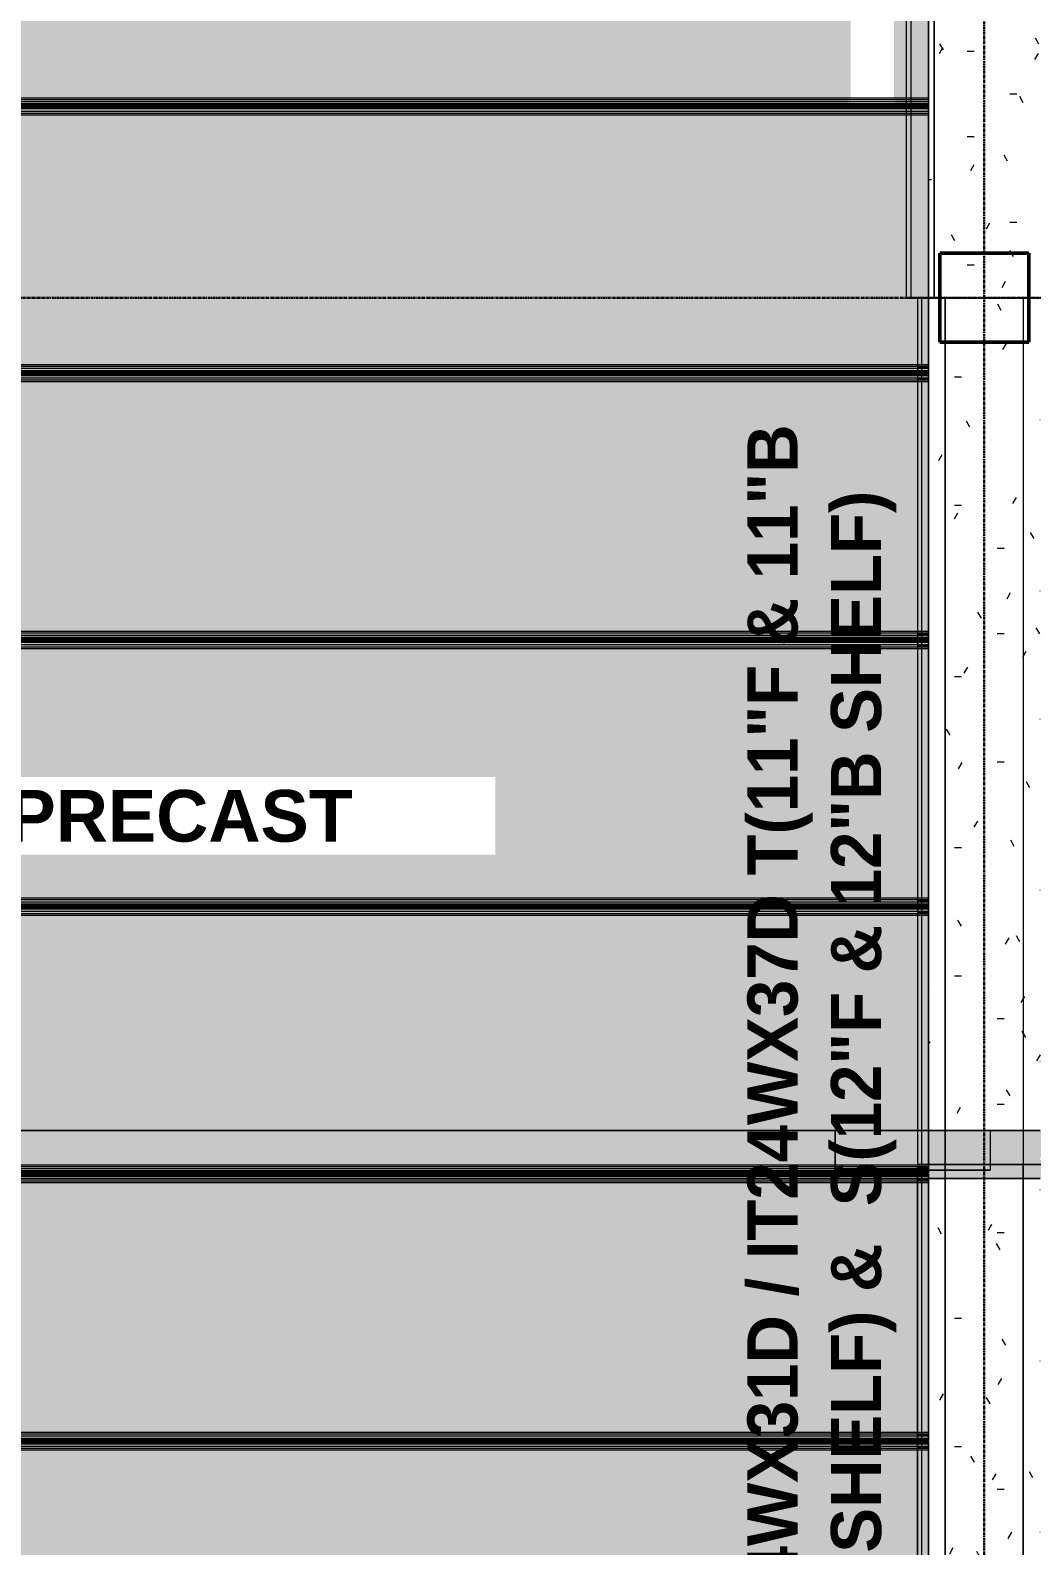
# Model space of a CAD drawing. Header units: inches. Extents: x -4126 to 593, y 9773 to 12297.
# Drawn here: x -3652.5 to -3472.8, y 9943.2 to 10215.2 of the extents above; entities that cross this region are included whole.
import ezdxf

# ---------------------------------------------------------------- set-up
doc = ezdxf.new("R2010")
doc.units = ezdxf.units.IN
doc.header["$MEASUREMENT"] = 0
doc.linetypes.add('Grid Line 1_2_', pattern=[0.875, 0.5, -0.125, 0.125, -0.125])
for name, color, linetype, lineweight in [('A-WALL', 113, 'Continuous', 13), ('G-ANNO-DIMS', 111, 'Continuous', 9), ('S-BEAM', 12, 'Continuous', 9), ('S-BEAM-IDEN', 2, 'Continuous', 30), ('S-COLS', 52, 'Continuous', 9), ('S-GRID', 1, 'Continuous', 9)]:
    doc.layers.add(name, color=color, linetype=linetype, lineweight=lineweight)
doc.styles.add('Arial_B', font='arialbd.ttf', dxfattribs={"height": 9.285714})
doc.styles.add('Century Gothic_B', font='GOTHICB.TTF', dxfattribs={"height": 9})
pattern_1 = [(270, (-10317.189, -3481.324), (7.68, -30.72), [1.267, -21.773, 1.267, -21.773, -122.88]), (270, (-10317.189, -3481.324), (7.68, -30.72), [-46.08, 1.267, -44.813, 1.267, -21.773, -53.76]), (270, (-10317.189, -3481.324), (7.68, -30.72), [-115.2, 1.267, -14.093, 1.267, -37.133]), (30, (-10313.349, -3492.844), (22.7643004, 22.011075), [1.267, -21.773, 1.267, -21.773, -122.88]), (30, (-10313.349, -3492.844), (22.7643004, 22.011075), [-46.08, 1.267, -44.813, 1.267, -21.773, -53.76]), (30, (-10313.349, -3492.844), (22.7643004, 22.011075), [-115.2, 1.267, -14.093, 1.267, -37.133]), (150, (-10297.989, -3496.684), (-30.4443004, 8.708925), [1.267, -21.773, 1.267, -21.773, -122.88]), (150, (-10297.989, -3496.684), (-30.4443004, 8.708925), [-46.08, 1.267, -44.813, 1.267, -21.773, -53.76]), (150, (-10297.989, -3496.684), (-30.4443004, 8.708925), [-115.2, 1.267, -14.093, 1.267, -37.133])]
pattern_2 = [(0, (0, 0), (30.72, 7.68), [1.267, -21.773, 1.267, -21.773, -122.88]), (0, (0, 0), (30.72, 7.68), [-46.08, 1.267, -44.813, 1.267, -21.773, -53.76]), (0, (0, 0), (30.72, 7.68), [-115.2, 1.267, -14.093, 1.267, -37.133]), (120, (11.52, 3.84), (-22.011075, 22.7643004), [1.267, -21.773, 1.267, -21.773, -122.88]), (120, (11.52, 3.84), (-22.011075, 22.7643004), [-46.08, 1.267, -44.813, 1.267, -21.773, -53.76]), (120, (11.52, 3.84), (-22.011075, 22.7643004), [-115.2, 1.267, -14.093, 1.267, -37.133]), (240, (15.36, 19.2), (-8.708925, -30.4443004), [1.267, -21.773, 1.267, -21.773, -122.88]), (240, (15.36, 19.2), (-8.708925, -30.4443004), [-46.08, 1.267, -44.813, 1.267, -21.773, -53.76]), (240, (15.36, 19.2), (-8.708925, -30.4443004), [-115.2, 1.267, -14.093, 1.267, -37.133])]

# ---------------------------------------------------------------- blocks, each defined once
blk = doc.blocks.new('CTR - 1st Phase - Shell_rvt-1-FRAMING PLAN - 1ST FLOOR')
at = {"layer": 'A-WALL', "lineweight": 5, "transparency": 33554585}
h = blk.add_hatch(color=13, dxfattribs=at)
h.paths.add_polyline_path([(-3531.71, 10009.09), (-3493.32, 10009.09), (-3493.32, 10009.49), (-3770.72, 10009.49), (-3770.72, 10009.09)], flags=0)
h.paths.add_polyline_path([(-3819.32, 10009.09), (-3808.75, 10009.09), (-3808.75, 10009.49), (-3819.32, 10009.49)], flags=0)
h.paths.add_polyline_path([(-3531.71, 10010.44), (-3493.32, 10010.44), (-3493.32, 10010.59), (-3508.12, 10010.59), (-3508.12, 10010.87), (-3770.72, 10010.87), (-3770.72, 10010.44)], flags=0)
h.paths.add_polyline_path([(-3819.32, 10010.44), (-3808.75, 10010.44), (-3808.75, 10010.87), (-3819.32, 10010.87)], flags=0)
h.paths.add_polyline_path([(-3808.75, 10011.26), (-3808.75, 10017.71), (-3819.32, 10017.71), (-3819.32, 10011.26)], flags=0)
h.paths.add_polyline_path([(-3508.12, 10011.26), (-3508.12, 10017.71), (-3770.72, 10017.71), (-3770.72, 10011.26), (-3531.71, 10011.26)], flags=0)
h.paths.add_polyline_path([(-3253.46, 10011.98), (-3252.14, 10011.98), (-3252.14, 10012.41), (-3253.46, 10012.41)], flags=0)
h.paths.add_polyline_path([(-3405.42, 10011.98), (-3405.42, 10012.41), (-3469.32, 10012.41), (-3469.32, 10011.98)], flags=0)
h.paths.add_polyline_path([(-3367.4, 10011.98), (-3289.59, 10011.98), (-3289.59, 10012.41), (-3367.4, 10012.41)], flags=0)
h.paths.add_polyline_path([(-3214.11, 10011.98), (-3169.52, 10011.98), (-3169.52, 10012.41), (-3214.11, 10012.41)], flags=0)
h.paths.add_polyline_path([(-2772.51, 10011.98), (-2746.16, 10011.98), (-2746.16, 10012.41), (-2772.51, 10012.41)], flags=0)
h.paths.add_polyline_path([(-2696.32, 10011.98), (-2696.32, 10012.41), (-2718.29, 10012.41), (-2718.29, 10011.98), (-2704.32, 10011.98)], flags=0)
h.paths.add_polyline_path([(-2641.24, 10011.98), (-2641.24, 10012.41), (-2656.32, 10012.41), (-2656.32, 10011.98), (-2641.82, 10011.98)], flags=0)
h.paths.add_polyline_path([(-2810.54, 10011.98), (-2810.54, 10012.41), (-2810.91, 10012.41), (-2810.91, 10011.98)], flags=0)
h.paths.add_polyline_path([(-2984.66, 10011.98), (-2886.39, 10011.98), (-2886.39, 10012.41), (-2984.66, 10012.41)], flags=0)
h.paths.add_polyline_path([(-3141.65, 10011.98), (-3131.6, 10011.98), (-3131.6, 10012.41), (-3141.65, 10012.41)], flags=0)
h.paths.add_polyline_path([(-3020.79, 10011.98), (-3020.79, 10012.41), (-3022.11, 10012.41), (-3022.11, 10011.98)], flags=0)
h.paths.add_polyline_path([(-3060.14, 10011.98), (-3060.14, 10012.41), (-3103.72, 10012.41), (-3103.72, 10011.98)], flags=0)
h.paths.add_polyline_path([(-2848.94, 10011.98), (-2848.94, 10012.41), (-2850.26, 10012.41), (-2850.26, 10011.98)], flags=0)
h.paths.add_polyline_path([(-3289.59, 10012.8), (-3289.59, 10017.71), (-3367.4, 10017.71), (-3367.4, 10012.8)], flags=0)
h.paths.add_polyline_path([(-3214.11, 10012.8), (-3169.52, 10012.8), (-3169.52, 10017.71), (-3214.11, 10017.71)], flags=0)
h.paths.add_polyline_path([(-3405.42, 10012.8), (-3405.42, 10017.71), (-3469.32, 10017.71), (-3469.32, 10012.8)], flags=0)
h.paths.add_polyline_path([(-3252.14, 10012.8), (-3252.14, 10017.71), (-3253.46, 10017.71), (-3253.46, 10012.8)], flags=0)
h.paths.add_polyline_path([(-3060.14, 10012.8), (-3060.14, 10017.71), (-3103.72, 10017.71), (-3103.72, 10012.8)], flags=0)
h.paths.add_polyline_path([(-2656.32, 10012.8), (-2641.24, 10012.8), (-2641.24, 10017.09), (-2641.82, 10017.09), (-2641.82, 10017.71), (-2656.32, 10017.71)], flags=0)
h.paths.add_polyline_path([(-2696.32, 10012.8), (-2696.32, 10017.71), (-2704.32, 10017.71), (-2704.32, 10017.59), (-2713.82, 10017.59), (-2713.82, 10017.71), (-2718.29, 10017.71), (-2718.29, 10012.8), (-2704.32, 10012.8)], flags=0)
h.paths.add_polyline_path([(-2772.51, 10012.8), (-2746.16, 10012.8), (-2746.16, 10017.71), (-2772.51, 10017.71)], flags=0)
h.paths.add_polyline_path([(-3020.79, 10012.8), (-3020.79, 10017.71), (-3022.11, 10017.71), (-3022.11, 10012.8)], flags=0)
h.paths.add_polyline_path([(-3141.65, 10012.8), (-3131.6, 10012.8), (-3131.6, 10017.71), (-3141.65, 10017.71)], flags=0)
h.paths.add_polyline_path([(-2810.91, 10012.8), (-2810.54, 10012.8), (-2810.54, 10017.71), (-2810.91, 10017.71)], flags=0)
h.paths.add_polyline_path([(-2886.39, 10012.8), (-2886.39, 10017.71), (-2984.66, 10017.71), (-2984.66, 10012.8)], flags=0)
h.paths.add_polyline_path([(-2850.26, 10012.8), (-2848.94, 10012.8), (-2848.94, 10017.71), (-2850.26, 10017.71)], flags=0)
h = blk.add_hatch(color=13, dxfattribs=at)
h.paths.add_polyline_path([(-3508.12, 10010.59), (-3493.32, 10010.59), (-3493.32, 10010.87), (-3508.12, 10010.87)], flags=0)
h.paths.add_polyline_path([(-3493.32, 10011.26), (-3493.32, 10017.71), (-3508.12, 10017.71), (-3508.12, 10011.26)], flags=0)
h = blk.add_hatch(color=13, dxfattribs=at)
h.paths.add_polyline_path([(-3493.32, 10009.09), (-3491.32, 10009.09), (-3491.32, 10009.49), (-3493.32, 10009.49)], flags=0)
h.paths.add_polyline_path([(-3493.32, 10010.44), (-3491.32, 10010.44), (-3491.32, 10010.59), (-3493.32, 10010.59)], flags=0)
h.paths.add_polyline_path([(-3469.32, 10011.98), (-3469.32, 10012.41), (-3471.32, 10012.41), (-3471.32, 10011.98), (-3470.11, 10011.98)], flags=0)
h.paths.add_polyline_path([(-3469.32, 10012.8), (-3469.32, 10017.71), (-3471.32, 10017.71), (-3471.32, 10012.8), (-3470.11, 10012.8)], flags=0)
h = blk.add_hatch(color=13, dxfattribs=at)
h.paths.add_polyline_path([(-3471.32, 10009.09), (-3471.32, 10017.71), (-3480.25, 10017.71), (-3480.25, 10010.59), (-3491.32, 10010.59), (-3491.32, 10010.02), (-3493.32, 10010.02), (-3493.32, 10009.9), (-3491.32, 10009.86), (-3491.32, 10009.09)], flags=0)
h.paths.add_polyline_path([(-3144.32, 10009.09), (-3144.32, 10010.59), (-3164.32, 10010.59), (-3164.32, 10009.09)], flags=0)
h = blk.add_hatch(color=13, dxfattribs=at)
h.paths.add_polyline_path([(-3493.32, 10010.59), (-3491.32, 10010.59), (-3491.32, 10010.87), (-3493.32, 10010.87)], flags=0)
h.paths.add_polyline_path([(-3492.54, 10011.26), (-3491.32, 10011.26), (-3491.32, 10017.71), (-3493.32, 10017.71), (-3493.32, 10011.26)], flags=0)
for points in [[(-3480.25, 10010.59), (-3480.25, 10017.71), (-3491.32, 10017.71), (-3491.32, 10010.59)], [(-3493.32, 10010.87), (-3493.32, 10011.26), (-3508.12, 10011.26), (-3508.12, 10010.87)], [(-3493.32, 10010.87), (-3491.32, 10010.87), (-3491.32, 10011.26), (-3493.32, 10011.26)]]:
    blk.add_hatch(color=13, dxfattribs=at).paths.add_polyline_path(points, flags=0)
h = blk.add_hatch(color=13, dxfattribs=at)
h.paths.add_polyline_path([(-3819.32, 10010.87), (-3808.75, 10010.87), (-3808.75, 10011.26), (-3819.32, 10011.26)], flags=0)
h.paths.add_polyline_path([(-3770.72, 10010.87), (-3508.12, 10010.87), (-3508.12, 10011.26), (-3770.72, 10011.26)], flags=0)
h.paths.add_polyline_path([(-3169.52, 10012.41), (-3169.52, 10012.8), (-3214.11, 10012.8), (-3214.11, 10012.41)], flags=0)
h.paths.add_polyline_path([(-3469.32, 10012.41), (-3405.42, 10012.41), (-3405.42, 10012.8), (-3469.32, 10012.8)], flags=0)
h.paths.add_polyline_path([(-3367.4, 10012.41), (-3289.59, 10012.41), (-3289.59, 10012.8), (-3367.4, 10012.8)], flags=0)
h.paths.add_polyline_path([(-3253.46, 10012.41), (-3252.14, 10012.41), (-3252.14, 10012.8), (-3253.46, 10012.8)], flags=0)
h.paths.add_polyline_path([(-2810.91, 10012.41), (-2810.54, 10012.41), (-2810.54, 10012.8), (-2810.91, 10012.8)], flags=0)
h.paths.add_polyline_path([(-2713.82, 10012.41), (-2696.32, 10012.41), (-2696.32, 10012.8), (-2718.29, 10012.8), (-2718.29, 10012.41)], flags=0)
h.paths.add_polyline_path([(-2746.16, 10012.41), (-2746.16, 10012.8), (-2772.51, 10012.8), (-2772.51, 10012.41)], flags=0)
h.paths.add_polyline_path([(-2848.94, 10012.41), (-2848.94, 10012.8), (-2850.26, 10012.8), (-2850.26, 10012.41)], flags=0)
h.paths.add_polyline_path([(-2984.66, 10012.41), (-2886.39, 10012.41), (-2886.39, 10012.8), (-2984.66, 10012.8)], flags=0)
h.paths.add_polyline_path([(-3022.11, 10012.41), (-3020.79, 10012.41), (-3020.79, 10012.8), (-3022.11, 10012.8)], flags=0)
h.paths.add_polyline_path([(-2656.32, 10012.41), (-2641.24, 10012.41), (-2641.24, 10012.8), (-2656.32, 10012.8)], flags=0)
h.paths.add_polyline_path([(-3060.14, 10012.41), (-3060.14, 10012.8), (-3103.72, 10012.8), (-3103.72, 10012.41)], flags=0)
h.paths.add_polyline_path([(-3131.6, 10012.41), (-3131.6, 10012.8), (-3141.65, 10012.8), (-3141.65, 10012.41)], flags=0)
h = blk.add_hatch(color=13, dxfattribs=at)
h.paths.add_polyline_path([(-3141.65, 10009.09), (-3060.14, 10009.09), (-3060.14, 10011.98), (-3103.72, 10011.98), (-3103.72, 10010.59), (-3131.6, 10010.59), (-3131.6, 10011.98), (-3141.65, 10011.98), (-3141.65, 10010.59), (-3142.32, 10010.59), (-3142.32, 10009.09)], flags=0)
h.paths.add_polyline_path([(-3367.4, 10009.09), (-3289.59, 10009.09), (-3289.59, 10011.98), (-3367.4, 10011.98), (-3367.4, 10011.56)], flags=0)
h.paths.add_polyline_path([(-2641.24, 10009.09), (-2641.24, 10011.98), (-2656.32, 10011.98), (-2656.32, 10009.09)], flags=0)
h.paths.add_polyline_path([(-2718.29, 10009.09), (-2696.32, 10009.09), (-2696.32, 10011.98), (-2718.29, 10011.98), (-2718.29, 10010.59), (-2746.16, 10010.59), (-2746.16, 10011.98), (-2772.51, 10011.98), (-2772.51, 10009.09), (-2721.31, 10009.09)], flags=0)
h.paths.add_polyline_path([(-2984.66, 10009.09), (-2886.39, 10009.09), (-2886.39, 10011.98), (-2984.66, 10011.98), (-2984.66, 10011.56)], flags=0)
h.paths.add_polyline_path([(-3169.52, 10009.09), (-3166.32, 10009.09), (-3166.32, 10010.59), (-3169.52, 10010.59), (-3169.52, 10011.98), (-3214.11, 10011.98), (-3214.11, 10009.09)], flags=0)
h.paths.add_polyline_path([(-3253.46, 10009.09), (-3252.14, 10009.09), (-3252.14, 10011.98), (-3253.46, 10011.98), (-3253.46, 10011.56)], flags=0)
h.paths.add_polyline_path([(-2850.26, 10009.09), (-2848.94, 10009.09), (-2848.94, 10011.98), (-2850.26, 10011.98), (-2850.26, 10011.56)], flags=0)
h.paths.add_polyline_path([(-3022.11, 10009.09), (-3020.79, 10009.09), (-3020.79, 10011.98), (-3022.11, 10011.98), (-3022.11, 10011.56)], flags=0)
h.paths.add_polyline_path([(-3405.42, 10009.09), (-3405.42, 10011.98), (-3469.32, 10011.98), (-3469.32, 10009.09)], flags=0)
h.paths.add_polyline_path([(-2810.54, 10009.09), (-2810.54, 10011.98), (-2810.91, 10011.98), (-2810.91, 10009.09)], flags=0)
h.paths.add_polyline_path([(-3531.71, 10009.49), (-3493.32, 10009.49), (-3493.32, 10009.9), (-3770.72, 10009.86), (-3770.72, 10009.49)], flags=0)
h.paths.add_polyline_path([(-3808.75, 10009.49), (-3808.75, 10009.9), (-3819.32, 10009.86), (-3819.32, 10009.49)], flags=0)
h.paths.add_polyline_path([(-3770.72, 10010.02), (-3493.32, 10010.06), (-3493.32, 10010.44), (-3770.72, 10010.44), (-3770.72, 10010.06)], flags=0)
h.paths.add_polyline_path([(-3808.75, 10010.02), (-3808.75, 10010.44), (-3819.32, 10010.44), (-3819.32, 10010.02)], flags=0)
h = blk.add_hatch(color=13, dxfattribs=at)
h.paths.add_polyline_path([(-3471.32, 10009.09), (-3470.11, 10009.09), (-3470.11, 10011.56), (-3469.32, 10011.6), (-3469.32, 10011.98), (-3471.32, 10011.98), (-3471.32, 10009.49)], flags=0)
h.paths.add_polyline_path([(-3143.11, 10009.09), (-3143.11, 10010.59), (-3144.32, 10010.59), (-3144.32, 10009.09)], flags=0)
h.paths.add_polyline_path([(-3165.54, 10009.09), (-3164.32, 10009.09), (-3164.32, 10010.59), (-3165.54, 10010.59)], flags=0)
h.paths.add_polyline_path([(-3493.32, 10009.49), (-3491.32, 10009.49), (-3491.32, 10009.9), (-3493.32, 10009.86)], flags=0)
h.paths.add_polyline_path([(-3492.54, 10010.02), (-3491.32, 10010.06), (-3491.32, 10010.44), (-3493.32, 10010.44), (-3493.32, 10010.02)], flags=0)
h = blk.add_hatch(color=13, dxfattribs=at)
h.paths.add_polyline_path([(-3770.72, 10009.9), (-3493.32, 10009.9), (-3493.32, 10010.02), (-3770.72, 10010.02)], flags=0)
h.paths.add_polyline_path([(-3808.75, 10009.9), (-3808.75, 10010.02), (-3819.32, 10010.02), (-3819.32, 10009.9)], flags=0)
at = {"layer": 'A-WALL', "color": 9}
for p, q in [((-3493.32, 10017.71), (-3819.32, 10017.71)), ((-3491.32, 10017.71), (-3493.32, 10017.71)), ((-3471.32, 10017.71), (-3491.32, 10017.71)), ((-3819.32, 10009.09), (-3493.32, 10009.09)), ((-3493.32, 10009.09), (-3491.32, 10009.09)), ((-3491.32, 10009.09), (-3471.32, 10009.09))]:
    blk.add_line(p, q, dxfattribs=at)
at = {"layer": 'A-WALL', "color": 33}
for p, q in [((-3770.72, 10017.71), (-3508.12, 10017.71)), ((-3508.12, 10017.71), (-3493.32, 10017.71)), ((-3493.32, 10017.71), (-3508.12, 10017.71)), ((-3508.12, 10011.26), (-3508.12, 10017.71)), ((-3508.12, 10017.71), (-3508.12, 10011.26)), ((-3493.32, 10017.71), (-3491.32, 10017.71)), ((-3508.12, 10010.59), (-3508.12, 10010.87)), ((-3508.12, 10010.87), (-3508.12, 10010.59)), ((-3508.12, 10010.59), (-3493.32, 10010.59)), ((-3493.32, 10010.59), (-3508.12, 10010.59)), ((-3493.32, 10009.09), (-3770.72, 10009.09))]:
    blk.add_line(p, q, dxfattribs=at)
at = {"layer": 'A-WALL', "color": 23}
for p, q in [((-3508.12, 10017.71), (-3493.32, 10017.71)), ((-3491.32, 10017.71), (-3480.25, 10017.71))]:
    blk.add_line(p, q, dxfattribs=at)
at = {"layer": 'A-WALL', "color": 253}
for p, q in [((-3493.32, 10017.71), (-3491.32, 10017.71)), ((-3491.32, 10017.71), (-3493.32, 10017.71)), ((-3491.32, 10017.71), (-3480.25, 10017.71)), ((-3480.25, 10017.71), (-3491.32, 10017.71)), ((-3480.25, 10017.71), (-3471.32, 10017.71)), ((-3480.25, 10017.71), (-3480.25, 10010.59)), ((-3480.25, 10017.71), (-3480.25, 10010.59)), ((-3508.12, 10010.87), (-3508.12, 10011.26)), ((-3508.12, 10011.26), (-3508.12, 10010.87)), ((-3493.32, 10010.59), (-3491.32, 10010.59)), ((-3491.32, 10010.59), (-3493.32, 10010.59)), ((-3491.32, 10010.59), (-3480.25, 10010.59)), ((-3480.25, 10010.59), (-3491.32, 10010.59)), ((-3491.32, 10009.09), (-3493.32, 10009.09)), ((-3471.32, 10009.09), (-3491.32, 10009.09))]:
    blk.add_line(p, q, dxfattribs=at)
blk = doc.blocks.new('034100 - Precast Structural Concrete - Column - Corbels - 16_x16_-1699972-FRAMING PLAN - 1ST FLOOR')
at = {"layer": 'S-COLS'}
for p, q in [((-8.91, 8.98), (-8.98, 8.98)), ((-8.98, 8.98), (-8.98, -7.02)), ((6.94, 8.98), (-8.91, 8.98)), ((7.02, 8.98), (6.94, 8.98)), ((7.02, -7.02), (7.02, 8.98)), ((-8.98, -7.02), (-8.91, -7.02)), ((-8.91, -7.02), (6.94, -7.02)), ((6.94, -7.02), (7.02, -7.02))]:
    blk.add_line(p, q, dxfattribs=at)
at = {"layer": 'S-COLS', "lineweight": 50}
for p, q in [((-8.98, -7.02), (-8.98, 8.98)), ((-8.98, 8.98), (-8.91, 8.98)), ((-8.91, 8.98), (6.94, 8.98)), ((6.94, 8.98), (7.02, 8.98)), ((7.02, 8.98), (7.02, -7.02)), ((-8.91, -7.02), (-8.98, -7.02)), ((6.94, -7.02), (-8.91, -7.02)), ((7.02, -7.02), (6.94, -7.02))]:
    blk.add_line(p, q, dxfattribs=at)
blk = doc.blocks.new('034100 - Precast Structural Concrete - Solid Plank - 12_-V49-FRAMING PLAN - 1ST FLOOR')
at = {"layer": 'S-BEAM', "transparency": 33554483}
for points in [[(0, 23.94), (0, 23.9), (3.21, 23.94)], [(4, 23.9), (0, 23.9), (0, 23.52), (4, 23.52)], [(4, 23.09), (0, 23.09), (0, 22.7), (4, 22.7)], [(4, 23.94), (4, 23.9), (6.23, 23.94)]]:
    blk.add_hatch(color=256, dxfattribs=at).paths.add_polyline_path(points, flags=0)
h = blk.add_hatch(color=256, dxfattribs=at)
h.paths.add_polyline_path([(4, 23.52), (0, 23.52), (0, 23.09), (4, 23.09)], flags=0)
h.paths.add_polyline_path([(0, 22.7), (0, -3.48), (4, -3.48), (4, 22.7), (3.21, 22.7)], flags=0)
h.paths.add_polyline_path([(3.21, -11.23), (0, -11.23), (0, -22.7), (4, -22.7), (4, -11.23)], flags=0)
h.paths.add_polyline_path([(0, -23.09), (0, -23.52), (4, -23.52), (4, -23.09), (3.21, -23.09)], flags=0)
h = blk.add_hatch(color=256, dxfattribs=at)
h.paths.add_polyline_path([(4, 23.9), (4, 23.52), (6.23, 23.52), (6.23, 23.9)], flags=0)
h.paths.add_polyline_path([(310.53, 23.9), (13.98, 23.9), (13.98, 23.52), (328, 23.52), (328, 23.9)], flags=0)
h = blk.add_hatch(color=256, dxfattribs=at)
h.paths.add_polyline_path([(328, 23.52), (13.98, 23.52), (13.98, 23.09), (328, 23.09)], flags=0)
h.paths.add_polyline_path([(6.23, 23.52), (4, 23.52), (4, 23.09), (6.23, 23.09)], flags=0)
h.paths.add_polyline_path([(13.98, 22.7), (13.98, -11.23), (4, -11.23), (4, -22.7), (328, -22.7), (328, 22.7), (40.39, 22.7)], flags=0)
h.paths.add_polyline_path([(6.23, 22.7), (4, 22.7), (4, -3.48), (6.23, -3.48), (6.23, -2.58)], flags=0)
h.paths.add_polyline_path([(6.23, -23.09), (4, -23.09), (4, -23.52), (328, -23.52), (328, -23.09), (13.98, -23.09)], flags=0)
h = blk.add_hatch(color=256, dxfattribs=at)
h.paths.add_polyline_path([(13.98, 23.09), (13.98, 22.7), (328, 22.7), (328, 23.09), (40.39, 23.09)], flags=0)
h.paths.add_polyline_path([(4, 23.09), (4, 22.7), (6.23, 22.7), (6.23, 23.09)], flags=0)
at = {"layer": 'S-BEAM'}
for p, q in [((0, 23.94), (0, 23.9)), ((4, 23.94), (0, 23.94)), ((0, 23.76), (0, 23.9)), ((0, 23.9), (0, 23.52)), ((4, 23.9), (0, 23.9)), ((0, 23.52), (0, 23.76)), ((0, 23.76), (4, 23.76)), ((4, 23.76), (0, 23.76)), ((0, 23.52), (0, -23.52)), ((0, 22.7), (0, 23.52)), ((0, 23.52), (4, 23.52)), ((0, 22.7), (0, 23.09)), ((0, 23.09), (0, 22.7)), ((4, 23.09), (0, 23.09)), ((4, 23.09), (0, 23.09)), ((0, 22.4), (0, 22.7)), ((4, 22.7), (0, 22.7)), ((0, -22.4), (0, 22.4)), ((4, 22.4), (0, 22.4)), ((328, 23.94), (4, 23.94)), ((328, 23.9), (4, 23.9)), ((4, 23.76), (328, 23.76)), ((328, 23.76), (4, 23.76)), ((4, 23.52), (328, 23.52)), ((328, 23.09), (4, 23.09)), ((328, 23.09), (4, 23.09)), ((328, 22.7), (4, 22.7)), ((328, 22.4), (4, 22.4))]:
    blk.add_line(p, q, dxfattribs=at)
blk = doc.blocks.new('034100 - Precast Structural Concrete - Solid Plank - 12_-V53-FRAMING PLAN - 1ST FLOOR')
at = {"layer": 'S-BEAM', "transparency": 33554483}
for points in [[(1.21, 23.9), (0, 23.9), (0, 23.52), (2, 23.52), (2, 23.9)], [(1.21, 23.09), (0, 23.09), (0, 22.7), (2, 22.7), (2, 23.09)], [(328, 23.9), (2, 23.9), (2, 23.52), (328, 23.52)], [(328, 23.09), (2, 23.09), (2, 22.7), (328, 22.7)], [(3.21, -22.7), (0, -22.7), (0, -23.09), (4, -23.09), (4, -22.7)], [(3.21, -23.52), (0, -23.52), (0, -23.9), (4, -23.9), (4, -23.52)], [(0, -23.9), (0, -23.94), (3.21, -23.9)], [(310.53, -22.7), (4, -22.7), (4, -23.09), (328, -23.09), (328, -22.7)], [(328, -23.52), (4, -23.52), (4, -23.9), (328, -23.9)], [(4, -23.9), (4, -23.94), (40.39, -23.9)]]:
    blk.add_hatch(color=256, dxfattribs=at).paths.add_polyline_path(points, flags=0)
h = blk.add_hatch(color=256, dxfattribs=at)
h.paths.add_polyline_path([(2, 23.52), (0, 23.52), (0, 23.09), (2, 23.09)], flags=0)
h.paths.add_polyline_path([(2, 10.46), (2, 10.43), (0, 10.43), (0, -22.7), (4, -22.7), (4, 10.46), (3.21, 10.46)], flags=0)
h.paths.add_polyline_path([(1.21, 22.7), (0, 22.7), (0, 10.46), (2, 10.46), (2, 22.7)], flags=0)
h.paths.add_polyline_path([(4, -23.09), (0, -23.09), (0, -23.52), (4, -23.52)], flags=0)
h = blk.add_hatch(color=256, dxfattribs=at)
h.paths.add_polyline_path([(4, 23.52), (2, 23.52), (2, 23.09), (328, 23.09), (328, 23.52), (40.39, 23.52)], flags=0)
h.paths.add_polyline_path([(2, 22.7), (2, 10.46), (4, 10.46), (4, -22.7), (328, -22.7), (328, 22.7), (3.21, 22.7)], flags=0)
h.paths.add_polyline_path([(328, -23.09), (4, -23.09), (4, -23.52), (328, -23.52)], flags=0)
at = {"layer": 'S-BEAM'}
for p, q in [((0, 23.94), (0, 23.9)), ((2, 23.94), (0, 23.94)), ((0, 23.76), (0, 23.9)), ((0, 23.9), (0, 23.52)), ((2, 23.9), (0, 23.9)), ((0, 23.52), (0, 23.76)), ((0, 23.76), (2, 23.76)), ((2, 23.76), (0, 23.76)), ((0, 23.52), (0, 10.46)), ((0, 22.7), (0, 23.52)), ((0, 23.52), (2, 23.52)), ((0, 22.7), (0, 23.09)), ((0, 23.09), (0, 22.7)), ((2, 23.09), (0, 23.09)), ((2, 23.09), (0, 23.09)), ((0, 22.4), (0, 22.7)), ((2, 22.7), (0, 22.7)), ((0, 10.46), (0, 22.4)), ((2, 22.4), (0, 22.4)), ((328, 23.94), (2, 23.94)), ((328, 23.9), (2, 23.9)), ((2, 23.76), (328, 23.76)), ((328, 23.76), (2, 23.76)), ((2, 23.52), (328, 23.52)), ((328, 23.09), (2, 23.09)), ((328, 23.09), (2, 23.09)), ((328, 22.7), (2, 22.7)), ((328, 22.4), (2, 22.4)), ((0, 10.43), (0, -23.52)), ((0, -22.4), (0, 10.43)), ((0, -22.7), (0, -22.4)), ((4, -22.4), (0, -22.4)), ((0, -23.52), (0, -22.7)), ((0, -22.7), (0, -23.09)), ((0, -23.09), (0, -22.7)), ((4, -22.7), (0, -22.7)), ((4, -23.09), (0, -23.09)), ((4, -23.09), (0, -23.09)), ((0, -23.52), (0, -23.9)), ((0, -23.76), (0, -23.52)), ((4, -23.52), (0, -23.52)), ((0, -23.9), (0, -23.76)), ((4, -23.76), (0, -23.76)), ((4, -23.76), (0, -23.76)), ((0, -23.9), (0, -23.94)), ((4, -23.9), (0, -23.9)), ((4, -23.94), (0, -23.94)), ((328, -22.4), (4, -22.4)), ((328, -22.7), (4, -22.7)), ((328, -23.09), (4, -23.09)), ((328, -23.09), (4, -23.09)), ((328, -23.52), (4, -23.52)), ((328, -23.76), (4, -23.76)), ((328, -23.76), (4, -23.76)), ((328, -23.9), (4, -23.9)), ((328, -23.94), (4, -23.94))]:
    blk.add_line(p, q, dxfattribs=at)
blk = doc.blocks.new('034100 - Precast Structural Concrete - Solid Plank - 12_-V74-FRAMING PLAN - 1ST FLOOR')
at = {"layer": 'S-BEAM', "transparency": 33554483}
for points in [[(1.21, 23.9), (0, 23.9), (0, 23.52), (2, 23.52), (2, 23.9)], [(1.21, 23.09), (0, 23.09), (0, 22.7), (2, 22.7), (2, 23.09)], [(328, 23.9), (2, 23.9), (2, 23.52), (328, 23.52)], [(310.53, 23.09), (2, 23.09), (2, 22.7), (328, 22.7), (328, 23.09)], [(1.21, -22.7), (0, -22.7), (0, -23.09), (2, -23.09), (2, -22.7)], [(0, -23.52), (0, -23.9), (2, -23.9), (2, -23.52), (1.21, -23.52)], [(0, -23.9), (0, -23.94), (1.21, -23.9)], [(310.53, -22.7), (2, -22.7), (2, -23.09), (328, -23.09), (328, -22.7)], [(2, -23.52), (2, -23.9), (328, -23.9), (328, -23.52), (40.39, -23.52)]]:
    blk.add_hatch(color=256, dxfattribs=at).paths.add_polyline_path(points, flags=0)
h = blk.add_hatch(color=256, dxfattribs=at)
h.paths.add_polyline_path([(0, 23.52), (0, 23.09), (2, 23.09), (2, 23.52), (1.21, 23.52)], flags=0)
h.paths.add_polyline_path([(2, 22.7), (0, 22.7), (0, -22.7), (2, -22.7), (2, -7.04)], flags=0)
h.paths.add_polyline_path([(1.21, -23.09), (0, -23.09), (0, -23.52), (2, -23.52), (2, -23.09)], flags=0)
h = blk.add_hatch(color=256, dxfattribs=at)
h.paths.add_polyline_path([(328, 23.52), (2, 23.52), (2, 23.09), (328, 23.09)], flags=0)
h.paths.add_polyline_path([(40.39, 22.7), (2, 22.7), (2, -22.7), (328, -22.7), (328, 22.7), (310.53, 22.7)], flags=0)
h.paths.add_polyline_path([(328, -23.09), (2, -23.09), (2, -23.52), (328, -23.52)], flags=0)
at = {"layer": 'S-BEAM'}
for p, q in [((0, 23.94), (0, 23.9)), ((2, 23.94), (0, 23.94)), ((0, 23.76), (0, 23.9)), ((0, 23.9), (0, 23.52)), ((2, 23.9), (0, 23.9)), ((0, 23.52), (0, 23.76)), ((0, 23.76), (2, 23.76)), ((2, 23.76), (0, 23.76)), ((0, 23.52), (0, -23.52)), ((0, 22.7), (0, 23.52)), ((0, 23.52), (2, 23.52)), ((0, 22.7), (0, 23.09)), ((0, 23.09), (0, 22.7)), ((2, 23.09), (0, 23.09)), ((2, 23.09), (0, 23.09)), ((0, 22.4), (0, 22.7)), ((2, 22.7), (0, 22.7)), ((0, -22.4), (0, 22.4)), ((2, 22.4), (0, 22.4)), ((328, 23.94), (2, 23.94)), ((328, 23.9), (2, 23.9)), ((2, 23.76), (328, 23.76)), ((328, 23.76), (2, 23.76)), ((2, 23.52), (328, 23.52)), ((328, 23.09), (2, 23.09)), ((328, 23.09), (2, 23.09)), ((328, 22.7), (2, 22.7)), ((328, 22.4), (2, 22.4)), ((0, -22.7), (0, -22.4)), ((2, -22.4), (0, -22.4)), ((0, -23.52), (0, -22.7)), ((0, -22.7), (0, -23.09)), ((0, -23.09), (0, -22.7)), ((2, -22.7), (0, -22.7)), ((2, -23.09), (0, -23.09)), ((2, -23.09), (0, -23.09)), ((0, -23.52), (0, -23.9)), ((0, -23.76), (0, -23.52)), ((2, -23.52), (0, -23.52)), ((0, -23.9), (0, -23.76)), ((2, -23.76), (0, -23.76)), ((2, -23.76), (0, -23.76)), ((0, -23.9), (0, -23.94)), ((2, -23.9), (0, -23.9)), ((2, -23.94), (0, -23.94)), ((328, -22.4), (2, -22.4)), ((328, -22.7), (2, -22.7)), ((328, -23.09), (2, -23.09)), ((328, -23.09), (2, -23.09)), ((328, -23.52), (2, -23.52)), ((328, -23.76), (2, -23.76)), ((328, -23.76), (2, -23.76)), ((328, -23.9), (2, -23.9)), ((328, -23.94), (2, -23.94))]:
    blk.add_line(p, q, dxfattribs=at)
blk = doc.blocks.new('034100 - Precast Structural Concrete - Solid Plank - 12_-1863259-FRAMING PLAN - 1ST FLOOR')
at = {"layer": 'S-BEAM', "transparency": 33554483}
for points in [[(330, 23.52), (330, 23.9), (4, 23.9), (4, 23.52), (291.61, 23.52)], [(21.47, 22.7), (330, 22.7), (330, 23.09), (4, 23.09), (4, 22.7)], [(332, 23.52), (332, 23.9), (330, 23.9), (330, 23.52), (330.79, 23.52)], [(330.79, 22.7), (332, 22.7), (332, 23.09), (330, 23.09), (330, 22.7)], [(332, 23.9), (332, 23.94), (330.79, 23.9)], [(4, -23.09), (330, -23.09), (330, -22.7), (4, -22.7)], [(4, -23.9), (330, -23.9), (330, -23.52), (4, -23.52)], [(330, -23.94), (330, -23.9), (291.61, -23.94)], [(332, -23.09), (332, -22.7), (330, -22.7), (330, -23.09), (330.79, -23.09)], [(330, -23.9), (332, -23.9), (332, -23.52), (330, -23.52)], [(332, -23.94), (332, -23.9), (330.79, -23.94)]]:
    blk.add_hatch(color=256, dxfattribs=at).paths.add_polyline_path(points, flags=0)
h = blk.add_hatch(color=256, dxfattribs=at)
h.paths.add_polyline_path([(4, -23.52), (330, -23.52), (330, -23.09), (4, -23.09)], flags=0)
h.paths.add_polyline_path([(4, -22.7), (330, -22.7), (330, 22.7), (4, 22.7)], flags=0)
h.paths.add_polyline_path([(330, 23.09), (330, 23.52), (4, 23.52), (4, 23.09), (291.61, 23.09)], flags=0)
h = blk.add_hatch(color=256, dxfattribs=at)
h.paths.add_polyline_path([(330, -23.52), (332, -23.52), (332, -23.09), (330, -23.09)], flags=0)
h.paths.add_polyline_path([(332, -22.7), (332, 22.7), (330, 22.7), (330, -22.7), (330.79, -22.7)], flags=0)
h.paths.add_polyline_path([(330, 23.09), (332, 23.09), (332, 23.52), (330, 23.52)], flags=0)
at = {"layer": 'S-BEAM'}
for p, q in [((4, 23.94), (330, 23.94)), ((4, 23.9), (330, 23.9)), ((4, 23.76), (330, 23.76)), ((4, 23.76), (330, 23.76)), ((4, 23.52), (330, 23.52)), ((4, 23.09), (330, 23.09)), ((4, 23.09), (330, 23.09)), ((4, 22.7), (330, 22.7)), ((4, 22.4), (330, 22.4)), ((330, 23.94), (332, 23.94)), ((330, 23.9), (332, 23.9)), ((330, 23.76), (332, 23.76)), ((330, 23.76), (332, 23.76)), ((330, 23.52), (332, 23.52)), ((330, 23.09), (332, 23.09)), ((330, 23.09), (332, 23.09)), ((330, 22.7), (332, 22.7)), ((330, 22.4), (332, 22.4)), ((332, 23.9), (332, 23.94)), ((332, 23.52), (332, 23.9)), ((332, 23.9), (332, 23.76)), ((332, 23.76), (332, 23.52)), ((332, -23.52), (332, 23.52)), ((332, 23.52), (332, 22.7)), ((332, 22.7), (332, 23.09)), ((332, 23.09), (332, 22.7)), ((332, 22.7), (332, 22.4)), ((332, 22.4), (332, -22.4)), ((4, -22.4), (330, -22.4)), ((4, -22.7), (330, -22.7)), ((4, -23.09), (330, -23.09)), ((4, -23.09), (330, -23.09)), ((330, -23.52), (4, -23.52)), ((330, -23.76), (4, -23.76)), ((4, -23.76), (330, -23.76)), ((4, -23.9), (330, -23.9)), ((4, -23.94), (330, -23.94)), ((330, -22.4), (332, -22.4)), ((330, -22.7), (332, -22.7)), ((330, -23.09), (332, -23.09)), ((330, -23.09), (332, -23.09)), ((332, -23.52), (330, -23.52)), ((332, -23.76), (330, -23.76)), ((330, -23.76), (332, -23.76)), ((330, -23.9), (332, -23.9)), ((330, -23.94), (332, -23.94)), ((332, -22.4), (332, -22.7)), ((332, -22.7), (332, -23.09)), ((332, -23.09), (332, -22.7)), ((332, -22.7), (332, -23.52)), ((332, -23.52), (332, -23.76)), ((332, -23.9), (332, -23.52)), ((332, -23.76), (332, -23.9)), ((332, -23.94), (332, -23.9))]:
    blk.add_line(p, q, dxfattribs=at)
blk = doc.blocks.new('034100 - Precast Structural Concrete - Solid Plank - 12_-V78-FRAMING PLAN - 1ST FLOOR')
at = {"layer": 'S-BEAM', "transparency": 33554483}
for points in [[(4, 23.52), (330, 23.52), (330, 23.9), (4, 23.9)], [(21.47, 22.7), (330, 22.7), (330, 23.09), (4, 23.09), (4, 22.7)], [(330, 23.9), (330, 23.94), (291.61, 23.9)], [(330.79, 23.52), (332, 23.52), (332, 23.9), (330, 23.9), (330, 23.52)], [(330.79, 22.7), (332, 22.7), (332, 23.09), (330, 23.09), (330, 22.7)], [(332, 23.9), (332, 23.94), (330.79, 23.9)]]:
    blk.add_hatch(color=256, dxfattribs=at).paths.add_polyline_path(points, flags=0)
h = blk.add_hatch(color=256, dxfattribs=at)
h.paths.add_polyline_path([(4, -16.25), (330, -16.25), (330, 22.7), (4, 22.7), (4, 16.69)], flags=0)
h.paths.add_polyline_path([(4, 23.09), (330, 23.09), (330, 23.52), (4, 23.52)], flags=0)
h = blk.add_hatch(color=256, dxfattribs=at)
h.paths.add_polyline_path([(330.79, -16.25), (332, -16.25), (332, 22.7), (330, 22.7), (330, -16.25)], flags=0)
h.paths.add_polyline_path([(332, 23.09), (332, 23.52), (330, 23.52), (330, 23.09), (330.79, 23.09)], flags=0)
at = {"layer": 'S-BEAM'}
for p, q in [((4, 23.94), (330, 23.94)), ((4, 23.9), (330, 23.9)), ((4, 23.76), (330, 23.76)), ((4, 23.76), (330, 23.76)), ((4, 23.52), (330, 23.52)), ((4, 23.09), (330, 23.09)), ((4, 23.09), (330, 23.09)), ((4, 22.7), (330, 22.7)), ((4, 22.4), (330, 22.4)), ((330, 23.94), (332, 23.94)), ((330, 23.9), (332, 23.9)), ((330, 23.76), (332, 23.76)), ((330, 23.76), (332, 23.76)), ((330, 23.52), (332, 23.52)), ((330, 23.09), (332, 23.09)), ((330, 23.09), (332, 23.09)), ((330, 22.7), (332, 22.7)), ((330, 22.4), (332, 22.4)), ((332, 23.9), (332, 23.94)), ((332, 23.52), (332, 23.9)), ((332, 23.9), (332, 23.76)), ((332, 23.76), (332, 23.52)), ((332, -23.52), (332, 23.52)), ((332, 23.52), (332, 22.7)), ((332, 22.7), (332, 23.09)), ((332, 23.09), (332, 22.7)), ((332, 22.7), (332, 22.4)), ((332, 22.4), (332, -16.25)), ((332, -16.25), (332, -22.4)), ((4, -22.4), (330, -22.4)), ((4, -22.7), (330, -22.7)), ((4, -23.09), (330, -23.09)), ((4, -23.09), (330, -23.09)), ((330, -23.52), (4, -23.52)), ((330, -23.76), (4, -23.76)), ((4, -23.76), (330, -23.76)), ((4, -23.9), (330, -23.9)), ((4, -23.94), (330, -23.94)), ((330, -22.4), (332, -22.4)), ((330, -22.7), (332, -22.7)), ((330, -23.09), (332, -23.09)), ((330, -23.09), (332, -23.09)), ((332, -23.52), (330, -23.52)), ((332, -23.76), (330, -23.76)), ((330, -23.76), (332, -23.76)), ((330, -23.9), (332, -23.9)), ((330, -23.94), (332, -23.94)), ((332, -22.4), (332, -22.7)), ((332, -22.7), (332, -23.09)), ((332, -23.09), (332, -22.7)), ((332, -22.7), (332, -23.52)), ((332, -23.52), (332, -23.76)), ((332, -23.9), (332, -23.52)), ((332, -23.76), (332, -23.9)), ((332, -23.94), (332, -23.9))]:
    blk.add_line(p, q, dxfattribs=at)
blk = doc.blocks.new('034100 - Precast Structural Concrete - Inverted Tee - IT 28IT31 _11_F _ 11_B SHELF_-1925202-FRAMING PLAN - 1ST FLOOR')
at = {"layer": 'S-BEAM'}
h = blk.add_hatch(dxfattribs=at)
h.set_pattern_fill('FP_35', color=256, style=0, pattern_type=2)
h.set_pattern_definition(pattern_1)
h.paths.add_polyline_path([(-150.04, 8), (-150.02, 8), (-150.04, 10)], flags=0)
h.paths.add_polyline_path([(-150.02, 8), (-150.02, -8), (-142, -8), (-142, 8), (-142.08, 8)], flags=0)
h.paths.add_polyline_path([(142, -1.77), (142, -8), (150.02, -8), (150.02, -1.77), (142.03, -1.77)], flags=0)
h.paths.add_polyline_path([(150.02, 8), (150.04, 8), (150.02, 10)], flags=0)
h.paths.add_polyline_path([(142, 5.98), (150.02, 5.98), (150.02, 8), (142, 8)], flags=0)
h = blk.add_hatch(dxfattribs=at)
h.set_pattern_fill('FP_35', color=256, style=0, pattern_type=2)
h.set_pattern_definition(pattern_1)
h.paths.add_polyline_path([(-150.02, -8), (-150.02, -10), (28.02, -10), (28, 10), (-150.02, 10), (-150.02, 8), (-142, 8), (-142, -8), (-142.08, -8)], flags=0)
h.paths.add_polyline_path([(35.77, -10), (150.02, -10), (150.02, -8), (142, -8), (142, -1.77), (93.22, -1.77), (93.22, 10), (35.77, 10)], flags=0)
h.paths.add_polyline_path([(100.97, 10), (100.97, 5.98), (142, 5.98), (142, 8), (150.02, 8), (150.02, 10), (120.96, 10)], flags=0)
for p, q in [((-150.04, 12), (-150.04, 14)), ((-150.04, 14), (-150.04, 13.21)), ((150.02, 14), (-150.04, 14)), ((150.02, 14), (-150.04, 14)), ((-150.04, 13.21), (-150.04, 12)), ((150.02, 13.21), (-150.04, 13.21)), ((-150.04, 9), (-150.04, 12)), ((-150.04, 12), (-150.04, 8)), ((-150.04, 8), (-150.04, 9)), ((-150.02, 9), (150.02, 9)), ((150.02, 9), (-150.02, 9)), ((-150.04, 8), (-150.04, -8)), ((-150.04, -8), (-150.04, 8)), ((-150.04, -8), (-150.04, -12)), ((-150.04, -9), (-150.04, -8))]:
    blk.add_line(p, q, dxfattribs=at)
blk = doc.blocks.new('034100 - Precast Structural Concrete - Solid Plank - 12_-V228-FRAMING PLAN - 1ST FLOOR')
at = {"layer": 'S-BEAM', "transparency": 33554483}
h = blk.add_hatch(color=256, dxfattribs=at)
h.paths.add_polyline_path([(330, -23.52), (330, -23.09), (4, -23.09), (4, -23.52), (291.61, -23.52)], flags=0)
h.paths.add_polyline_path([(4, -22.7), (330, -22.7), (330, 22.7), (4, 22.7), (4, -21.42)], flags=0)
h.paths.add_polyline_path([(330, 23.09), (330, 23.13), (291.61, 23.09)], flags=0)
for points in [[(52.6, 22.7), (330, 22.7), (330, 23.09), (4, 23.09), (4, 22.7), (21.47, 22.7)], [(330.79, 22.7), (332, 22.7), (332, 23.09), (330, 23.09), (330, 22.7)], [(291.61, -23.09), (330, -23.09), (330, -22.7), (4, -22.7), (4, -23.09), (52.6, -23.09)], [(4, -23.9), (330, -23.9), (330, -23.52), (4, -23.52)], [(332, -23.09), (332, -22.7), (330, -22.7), (330, -23.09), (330.79, -23.09)], [(330.79, -23.9), (332, -23.9), (332, -23.52), (330, -23.52), (330, -23.9)]]:
    blk.add_hatch(color=256, dxfattribs=at).paths.add_polyline_path(points, flags=0)
h = blk.add_hatch(color=256, dxfattribs=at)
h.paths.add_polyline_path([(330, -23.52), (332, -23.52), (332, -23.09), (330, -23.09)], flags=0)
h.paths.add_polyline_path([(330, -22.7), (332, -22.7), (332, 22.7), (330, 22.7), (330, -21.42)], flags=0)
at = {"layer": 'S-BEAM'}
for p, q in [((4, 23.94), (330, 23.94)), ((4, 23.9), (330, 23.9)), ((4, 23.76), (330, 23.76)), ((4, 23.76), (330, 23.76)), ((4, 23.52), (330, 23.52)), ((4, 23.09), (330, 23.09)), ((4, 23.09), (330, 23.09)), ((4, 22.7), (330, 22.7)), ((4, 22.4), (330, 22.4)), ((330, 23.94), (332, 23.94)), ((330, 23.9), (332, 23.9)), ((330, 23.76), (332, 23.76)), ((330, 23.76), (332, 23.76)), ((330, 23.52), (332, 23.52)), ((330, 23.09), (332, 23.09)), ((330, 23.09), (332, 23.09)), ((330, 22.7), (332, 22.7)), ((330, 22.4), (332, 22.4)), ((332, 23.9), (332, 23.94)), ((332, 23.52), (332, 23.9)), ((332, 23.9), (332, 23.76)), ((332, 23.76), (332, 23.52)), ((332, -23.52), (332, 23.52)), ((332, 23.52), (332, 22.7)), ((332, 22.7), (332, 23.09)), ((332, 23.09), (332, 22.7)), ((332, 22.7), (332, 22.4)), ((332, 22.4), (332, -22.4)), ((4, -22.4), (330, -22.4)), ((4, -22.7), (330, -22.7)), ((4, -23.09), (330, -23.09)), ((4, -23.09), (330, -23.09)), ((330, -23.52), (4, -23.52)), ((330, -23.76), (4, -23.76)), ((4, -23.76), (330, -23.76)), ((4, -23.9), (330, -23.9)), ((4, -23.94), (330, -23.94)), ((330, -22.4), (332, -22.4)), ((330, -22.7), (332, -22.7)), ((330, -23.09), (332, -23.09)), ((330, -23.09), (332, -23.09)), ((332, -23.52), (330, -23.52)), ((332, -23.76), (330, -23.76)), ((330, -23.76), (332, -23.76)), ((330, -23.9), (332, -23.9)), ((330, -23.94), (332, -23.94)), ((332, -22.4), (332, -22.7)), ((332, -22.7), (332, -23.09)), ((332, -23.09), (332, -22.7)), ((332, -22.7), (332, -23.52)), ((332, -23.52), (332, -23.76)), ((332, -23.9), (332, -23.52)), ((332, -23.76), (332, -23.9)), ((332, -23.94), (332, -23.9))]:
    blk.add_line(p, q, dxfattribs=at)
blk = doc.blocks.new('034100 - Precast Structural Concrete - Solid Plank - 12_-V229-FRAMING PLAN - 1ST FLOOR')
at = {"layer": 'S-BEAM', "transparency": 33554483}
for points in [[(330, 23.52), (330, 23.9), (4, 23.9), (4, 23.52), (291.61, 23.52)], [(21.47, 22.7), (330, 22.7), (330, 23.09), (4, 23.09), (4, 22.7)], [(332, 23.52), (332, 23.9), (330, 23.9), (330, 23.52), (330.79, 23.52)], [(332, 22.7), (332, 23.09), (330, 23.09), (330, 22.7), (330.79, 22.7)], [(332, 23.9), (332, 23.94), (330.79, 23.9)]]:
    blk.add_hatch(color=256, dxfattribs=at).paths.add_polyline_path(points, flags=0)
h = blk.add_hatch(color=256, dxfattribs=at)
h.paths.add_polyline_path([(4, -23.52), (330, -23.52), (330, -23.09), (4, -23.09)], flags=0)
h.paths.add_polyline_path([(21.47, -22.7), (330, -22.7), (330, 22.7), (4, 22.7), (4, -22.7)], flags=0)
h.paths.add_polyline_path([(21.47, 23.09), (330, 23.09), (330, 23.52), (4, 23.52), (4, 23.09)], flags=0)
h = blk.add_hatch(color=256, dxfattribs=at)
h.paths.add_polyline_path([(332, -23.52), (332, -23.09), (330, -23.09), (330, -23.52), (330.79, -23.52)], flags=0)
h.paths.add_polyline_path([(332, -22.7), (332, 22.7), (330, 22.7), (330, -22.7), (330.79, -22.7)], flags=0)
h.paths.add_polyline_path([(330, 23.09), (332, 23.09), (332, 23.52), (330, 23.52)], flags=0)
at = {"layer": 'S-BEAM'}
for p, q in [((4, 23.94), (330, 23.94)), ((4, 23.9), (330, 23.9)), ((4, 23.76), (330, 23.76)), ((4, 23.76), (330, 23.76)), ((4, 23.52), (330, 23.52)), ((4, 23.09), (330, 23.09)), ((4, 23.09), (330, 23.09)), ((4, 22.7), (330, 22.7)), ((4, 22.4), (330, 22.4)), ((330, 23.94), (332, 23.94)), ((330, 23.9), (332, 23.9)), ((330, 23.76), (332, 23.76)), ((330, 23.76), (332, 23.76)), ((330, 23.52), (332, 23.52)), ((330, 23.09), (332, 23.09)), ((330, 23.09), (332, 23.09)), ((330, 22.7), (332, 22.7)), ((330, 22.4), (332, 22.4)), ((332, 23.9), (332, 23.94)), ((332, 23.52), (332, 23.9)), ((332, 23.9), (332, 23.76)), ((332, 23.76), (332, 23.52)), ((332, -23.52), (332, 23.52)), ((332, 23.52), (332, 22.7)), ((332, 22.7), (332, 23.09)), ((332, 23.09), (332, 22.7)), ((332, 22.7), (332, 22.4)), ((332, 22.4), (332, -22.4))]:
    blk.add_line(p, q, dxfattribs=at)

msp = doc.modelspace()

# ---------------------------------------------------------------- hatches: boundary and pattern name
at = {"layer": 'S-BEAM'}
h = msp.add_hatch(dxfattribs=at)
h.set_pattern_fill('FP_3', color=256, style=0, pattern_type=2)
h.set_pattern_definition(pattern_2)
h.paths.add_polyline_path([(-3471.324, 9901.189), (-3471.324, 10009.089), (-3491.324, 10009.056), (-3491.324, 9962.021), (-3492.536, 9962.021), (-3492.536, 9961.902), (-3491.324, 9961.861), (-3491.324, 9901.189)], flags=0)
h.paths.add_polyline_path([(-3491.324, 10017.714), (-3471.324, 10017.714), (-3471.324, 10167.15), (-3473.324, 10167.15), (-3473.324, 10159.189), (-3489.324, 10159.189), (-3489.324, 10167.15), (-3491.324, 10167.15), (-3491.324, 10050.651)], flags=0)
h = msp.add_hatch(dxfattribs=at)
h.set_pattern_fill('FP_3', color=256, style=0, pattern_type=2)
h.set_pattern_definition(pattern_2)
h.paths.add_polyline_path([(-3489.324, 10159.189), (-3473.324, 10159.189), (-3473.324, 10167.15), (-3489.324, 10167.15), (-3489.324, 10159.268)], flags=0)
h = msp.add_hatch(dxfattribs=at)
h.set_pattern_fill('FP_44', color=256, style=0, pattern_type=2)
h.set_pattern_definition([(0, (-1690.768, 0), (21.722, 7.68), [0.896, -15.396, 0.896, -15.396, -86.889]), (0, (-1690.768, 0), (21.722, 7.68), [-32.583, 0.896, -31.687, 0.896, -15.396, -38.014]), (0, (-1690.768, 0), (21.722, 7.68), [-81.459, 0.896, -9.965, 0.896, -26.257]), (112.208, (-1682.622, 3.84), (-15.564615, 22.7637026), [1.185, -20.367, 1.185, -20.367, -114.944]), (112.208, (-1682.622, 3.84), (-15.564615, 22.7637026), [-43.104, 1.185, -41.919, 1.185, -20.367, -50.288]), (112.208, (-1682.622, 3.84), (-15.564615, 22.7637026), [-107.76, 1.185, -13.183, 1.185, -34.735]), (247.792, (-1679.907, 19.2), (-6.15808, -30.444899), [1.185, -20.367, 1.185, -20.367, -114.944]), (247.792, (-1679.907, 19.2), (-6.15808, -30.444899), [-43.104, 1.185, -41.919, 1.185, -20.367, -50.288]), (247.792, (-1679.907, 19.2), (-6.15808, -30.444899), [-107.76, 1.185, -13.183, 1.185, -34.735])])
h.paths.add_polyline_path([(-3492.536, 9961.902), (-3492.536, 9962.021), (-3493.324, 9962.021), (-3493.324, 9961.902)], flags=0)

# ---------------------------------------------------------------- linework, layer by layer
for p, q in [((-3492.536, 10167.174), (-3493.324, 10167.174)), ((-3493.324, 10167.174), (-3489.324, 10167.174)), ((-3493.324, 10167.174), (-3493.324, 9901.189)), ((-3493.324, 10167.15), (-3493.324, 10011.58)), ((-3489.324, 10167.174), (-3492.536, 10167.174)), ((-3492.536, 9901.189), (-3492.536, 10167.174)), ((-3473.324, 10167.174), (-3489.324, 10167.174)), ((-3489.324, 10167.174), (-3488.324, 10167.174)), ((-3488.324, 10167.174), (-3474.324, 10167.174)), ((-3488.324, 10159.268), (-3488.324, 10167.15)), ((-3488.324, 10167.15), (-3488.324, 10159.268)), ((-3474.324, 10167.174), (-3473.324, 10167.174)), ((-3474.324, 10167.15), (-3474.324, 10159.194)), ((-3474.324, 10167.15), (-3474.324, 10159.194)), ((-3473.324, 10167.174), (-3469.324, 10167.174)), ((-3470.111, 10167.174), (-3473.324, 10167.174)), ((-3488.324, 10159.189), (-3488.324, 10159.263)), ((-3488.324, 10159.263), (-3488.324, 10159.189)), ((-3488.324, 10011.58), (-3488.324, 10159.189)), ((-3488.324, 10159.189), (-3488.324, 10011.58)), ((-3474.324, 10159.194), (-3474.324, 10011.58)), ((-3474.324, 10159.194), (-3474.324, 10011.58)), ((-3493.324, 10011.58), (-3488.324, 10011.58)), ((-3488.324, 10011.58), (-3493.324, 10011.58)), ((-3493.324, 9901.189), (-3493.324, 10011.58)), ((-3488.324, 10011.58), (-3474.324, 10011.58)), ((-3474.324, 10011.58), (-3488.324, 10011.58)), ((-3488.324, 9901.189), (-3488.324, 10011.58)), ((-3488.324, 10011.58), (-3488.324, 9901.189)), ((-3474.324, 10011.58), (-3469.324, 10011.58)), ((-3469.324, 10011.58), (-3474.324, 10011.58)), ((-3474.324, 9901.189), (-3474.324, 10011.58)), ((-3474.324, 10011.58), (-3474.324, 9901.189))]:
    msp.add_line(p, q, dxfattribs=at)
at = {"layer": 'S-GRID', "linetype": 'Grid Line 1_2_', "lineweight": 30}
for p, q in [((-3481.324, 9772.61), (-3481.324, 12247.501)), ((-1814.206, 10167.189), (-4076.95, 10167.189))]:
    msp.add_line(p, q, dxfattribs=at)

# ---------------------------------------------------------------- block references
at = {"lineweight": 5}
msp.add_blockref('CTR - 1st Phase - Shell_rvt-1-FRAMING PLAN - 1ST FLOOR', (0, 0), dxfattribs=at)
at = {"layer": 'S-BEAM'}
for name, p, rotation in [('034100 - Precast Structural Concrete - Inverted Tee - IT 28IT31 _11_F _ 11_B SHELF_-1925202-FRAMING PLAN - 1ST FLOOR', (-3481.324, 10317.189), 89.99999999999991), ('034100 - Precast Structural Concrete - Solid Plank - 12_-V49-FRAMING PLAN - 1ST FLOOR', (-3491.324, 10225.489), 180), ('034100 - Precast Structural Concrete - Solid Plank - 12_-V53-FRAMING PLAN - 1ST FLOOR', (-3491.324, 10177.607), 180), ('034100 - Precast Structural Concrete - Solid Plank - 12_-V74-FRAMING PLAN - 1ST FLOOR', (-3491.324, 10129.725), 180)]:
    msp.add_blockref(name, p, dxfattribs=dict(at, rotation=rotation))
for name, p in [('034100 - Precast Structural Concrete - Solid Plank - 12_-1863259-FRAMING PLAN - 1ST FLOOR', (-3823.324, 10081.843)), ('034100 - Precast Structural Concrete - Solid Plank - 12_-V78-FRAMING PLAN - 1ST FLOOR', (-3823.324, 10033.961)), ('034100 - Precast Structural Concrete - Solid Plank - 12_-V228-FRAMING PLAN - 1ST FLOOR', (-3823.324, 9985.961)), ('034100 - Precast Structural Concrete - Solid Plank - 12_-V229-FRAMING PLAN - 1ST FLOOR', (-3823.324, 9937.961))]:
    msp.add_blockref(name, p, dxfattribs=at)
at = {"layer": 'S-COLS', "rotation": 270.0000000000118}
msp.add_blockref('034100 - Precast Structural Concrete - Column - Corbels - 16_x16_-1699972-FRAMING PLAN - 1ST FLOOR', (-3482.308, 10166.205), dxfattribs=at)

# ---------------------------------------------------------------- texts
at = {"layer": 'S-BEAM-IDEN', "lineweight": 9, "char_height": 9, "attachment_point": 1, "rotation": 90, "style": 'Century Gothic_B'}
for s, insert, width in [('IT 24WX31D / IT24WX37D T(11"F & 11"B', (-3523.846, 9915.674), 279.972), ('SHELF) &  S(12"F & 12"B SHELF)', (-3508.846, 9941.924), 216.342)]:
    msp.add_mtext(s, dxfattribs=dict(at, insert=insert, width=width))

# ---------------------------------------------------------------- next in the draw order: texts
at = {"layer": 'G-ANNO-DIMS', "insert": (-3737.926, 10078.832), "char_height": 9.28571, "width": 166.49182, "attachment_point": 1, "line_spacing_factor": 0.941778, "style": 'Arial_B', "bg_fill": 3, "box_fill_scale": 1.25, "bg_fill_color": 256, "bg_fill_true_color": 13158600, "bg_fill_transparency": 0}
msp.add_mtext('-1\' - 3" - B.O. PRECAST', dxfattribs=at)

doc.saveas('drawing.dxf')
